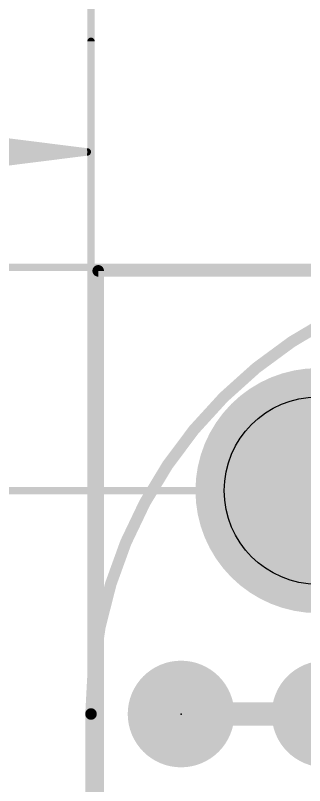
# Model space of a CAD drawing. Extents: x -52 to 61, y -28 to 22.
# Drawn here: x -27.5 to -22.4, y 1.28 to 14.85 of the extents above; entities that cross this region are included whole.
import ezdxf

# ---------------------------------------------------------------- set-up
doc = ezdxf.new("R2010")
doc.units = 0
for name, color, linetype in [('1', 12, 'CONTINUOUS'), ('16', 132, 'CONTINUOUS'), ('17', 110, 'CONTINUOUS'), ('18', 110, 'CONTINUOUS'), ('20', 53, 'CONTINUOUS'), ('23', 53, 'CONTINUOUS'), ('47', 253, 'CONTINUOUS'), ('51', 53, 'CONTINUOUS')]:
    doc.layers.add(name, color=color, linetype=linetype)

# ---------------------------------------------------------------- blocks, each defined once
blk = doc.blocks.new('ROUNDP')
at = {"const_width": 0.5}
blk.add_lwpolyline([(0, -0.25, 1), (0, 0.25, 1), (0, -0.25)], format="xyb", dxfattribs=at)
blk = doc.blocks.new('RECT')
blk.add_solid([(-0.5, -0.5), (0.5, -0.5), (-0.5, 0.5), (0.5, 0.5)])
blk = doc.blocks.new('ROUNDV')
at = {"const_width": 0.5}
blk.add_lwpolyline([(0, -0.25, 1), (0, 0.25, 1), (0, -0.25)], format="xyb", dxfattribs=at)

msp = doc.modelspace()

# ---------------------------------------------------------------- linework, layer by layer
at = {"layer": '1'}
for points, const_width in [([(26.035, 10.3505), (-26.035, 10.3505)], 0.2032), ([(-26.035, 10.3505), (-26.035, -10.3505)], 0.2032), ([(-24.5745, 2.54), (-22.0345, 2.54)], 0.4064)]:
    msp.add_lwpolyline(points, dxfattribs=dict(at, const_width=const_width))
for points, const_width in [([(-26.035, 10.4013, 1), (-26.035, 10.2997)], 0.1016), ([(-25.9842, 10.3505, 1), (-26.0858, 10.3505)], 0.1016), ([(-24.5745, 2.6416, 1), (-24.5745, 2.4384)], 0.2032)]:
    msp.add_lwpolyline(points, format="xyb", dxfattribs=dict(at, const_width=const_width))
at = {"layer": '16', "const_width": 0.2032}
for points in [[(26.035, 10.3505), (-26.035, 10.3505)], [(-26.035, 10.3505), (-26.035, -10.3505)]]:
    msp.add_lwpolyline(points, dxfattribs=at)
at = {"layer": '16', "const_width": 0.1016}
for points in [[(-26.035, 10.4013, 1), (-26.035, 10.2997)], [(-25.9842, 10.3505, 1), (-26.0858, 10.3505)]]:
    msp.add_lwpolyline(points, format="xyb", dxfattribs=at)
at = {"layer": '20'}
for points, const_width in [([(-18.2245, 10.414, 0.4142), (-26.162, 2.54)], 0.2032), ([(-26.1112, 2.54, 1), (-26.2128, 2.54)], 0.1016), ([(-26.2128, 2.5402, 1), (-26.1112, 2.5398)], 0.1016)]:
    msp.add_lwpolyline(points, format="xyb", dxfattribs=dict(at, const_width=const_width))
at = {"layer": '20', "const_width": 0.2032}
msp.add_lwpolyline([(-26.162, -3.6195), (-26.162, 2.54)], dxfattribs=at)
at = {"layer": '20'}
msp.add_circle((-22.1615, 6.477), 1.651, dxfattribs=at)
at = {"layer": '23'}
msp.add_point((-24.5745, 2.54), dxfattribs=at)
at = {"layer": '47', "const_width": 0.13}
for points in [[(-26.162, 2.54), (-26.162, 18.206)], [(-26.162, 2.54), (-26.162, 14.396)], [(-26.227, 12.446), (-28.762, 12.7652)], [(-26.227, 12.446), (-28.762, 12.706)], [(-26.227, 12.446), (-28.762, 12.576)], [(-26.227, 12.446), (-31.362, 12.446)], [(-28.762, 12.1268), (-26.227, 12.446)], [(-28.762, 12.316), (-26.227, 12.446)], [(-28.762, 12.186), (-26.227, 12.446)], [(-18.2245, 10.414), (-36.24, 10.414)], [(-18.2245, 10.414), (-33.446, 10.414)], [(-22.1615, 6.477), (-33.446, 6.477)], [(-21.7488, 6.477), (-29.9408, 6.477)]]:
    msp.add_lwpolyline(points, dxfattribs=at)
at = {"layer": '47', "const_width": 0.065}
for points in [[(-26.1295, 14.396, 1), (-26.1945, 14.396)], [(-26.2229, 12.4138, 1), (-26.2311, 12.4782)], [(-26.2311, 12.4138, 1), (-26.2229, 12.4782)], [(-26.2237, 12.4137, 1), (-26.2303, 12.4783)], [(-26.2303, 12.4137, 1), (-26.2237, 12.4783)], [(-26.2287, 12.4135, 1), (-26.2253, 12.4785)], [(-26.2253, 12.4135, 1), (-26.2287, 12.4785)], [(-26.227, 12.4135, 1), (-26.227, 12.4785)], [(-26.1945, 2.54, 1), (-26.1295, 2.54)], [(-26.1945, 2.54, 1), (-26.1295, 2.54)]]:
    msp.add_lwpolyline(points, format="xyb", dxfattribs=at)

# ---------------------------------------------------------------- block references
at = {"layer": '17', "xscale": 1.8796, "yscale": 1.8796}
for p in [(-24.5745, 2.54), (-24.5745, 2.54), (-22.0345, 2.54), (-22.0345, 2.54)]:
    msp.add_blockref('ROUNDP', p, dxfattribs=at)
at = {"layer": '18', "xscale": 4.318, "yscale": 4.318}
msp.add_blockref('ROUNDV', (-22.1615, 6.477), dxfattribs=at)
msp.add_blockref('ROUNDV', (-22.1615, 6.477), dxfattribs=at)
at = {"layer": '51', "xscale": 0.508, "yscale": 0.508, "rotation": 270}
msp.add_blockref('RECT', (-24.5745, 2.54), dxfattribs=at)

doc.saveas('drawing.dxf')
